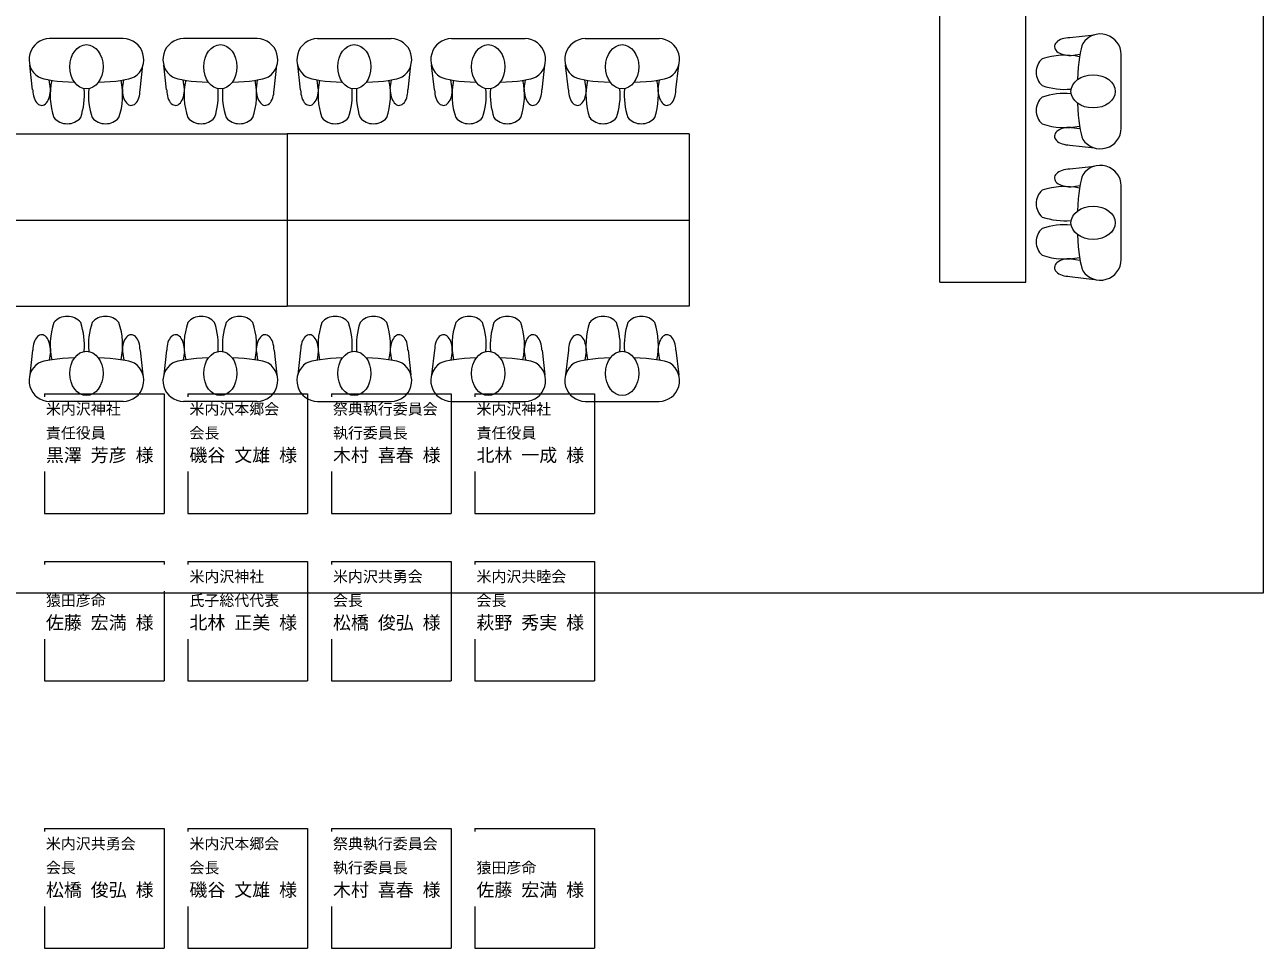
# Model space of a CAD drawing. Units: millimetres, scale not verified. Extents: x -4515 to 4165, y -4577 to 3584.
# Drawn here: x -1012 to 4165, y -4577 to -717 of the extents above; entities that cross this region are included whole.
import ezdxf
from ezdxf.enums import TextEntityAlignment as Align

# ---------------------------------------------------------------- set-up
doc = ezdxf.new("R2010")
doc.units = ezdxf.units.MM
doc.header["$LTSCALE"] = 25
doc.layers.add('2-1_席順', color=7, linetype='Continuous', lineweight=9)
doc.layers.add('2-2_直会席順', color=7, linetype='Continuous', lineweight=9)
doc.styles.add('ＭＳ 明朝', font='')
doc.styles.get('ＭＳ 明朝').set_extended_font_data('MS Mincho')

msp = doc.modelspace()

# ---------------------------------------------------------------- linework, layer by layer
at = {"layer": '2-1_席順'}
for p, q in [((-930.18, -2259.99), (-930.18, -2272.49)), ((-930.18, -2259.99), (-430.18, -2259.99)), ((-930.18, -2259.99), (-930.18, -2272.49)), ((-930.18, -2259.99), (-430.18, -2259.99)), ((-430.18, -2259.99), (-430.18, -2759.99)), ((-430.18, -2259.99), (-430.18, -2759.99)), ((-330.18, -2259.99), (-330.18, -2272.49)), ((-330.18, -2259.99), (169.82, -2259.99)), ((-330.18, -2259.99), (-330.18, -2272.49)), ((-330.18, -2259.99), (169.82, -2259.99)), ((169.82, -2259.99), (169.82, -2759.99)), ((169.82, -2259.99), (169.82, -2759.99)), ((269.82, -2259.99), (269.82, -2272.49)), ((269.82, -2259.99), (769.82, -2259.99)), ((269.82, -2259.99), (269.82, -2272.49)), ((269.82, -2259.99), (769.82, -2259.99)), ((769.82, -2259.99), (769.82, -2759.99)), ((769.82, -2259.99), (769.82, -2759.99)), ((869.82, -2259.99), (869.82, -2272.49)), ((869.82, -2259.99), (1369.82, -2259.99)), ((1369.82, -2259.99), (1369.82, -2759.99)), ((-930.18, -2959.99), (-930.18, -2972.49)), ((-930.18, -2959.99), (-430.18, -2959.99)), ((-430.18, -2959.99), (-430.18, -2972.49)), ((-330.18, -2959.99), (-330.18, -2972.49)), ((-330.18, -2959.99), (169.82, -2959.99)), ((169.82, -2959.99), (169.82, -3459.99)), ((269.82, -2959.99), (269.82, -2972.49)), ((269.82, -2959.99), (769.82, -2959.99)), ((769.82, -2959.99), (769.82, -3459.99)), ((869.82, -2959.99), (869.82, -2972.49)), ((869.82, -2959.99), (1369.82, -2959.99)), ((1369.82, -2959.99), (1369.82, -3459.99)), ((-430.18, -3084.99), (-430.18, -3459.99)), ((-930.18, -3284.99), (-930.18, -3459.99)), ((-930.18, -3459.99), (-430.18, -3459.99)), ((-930.18, -4077.06), (-930.18, -4089.56)), ((-930.18, -4077.06), (-430.18, -4077.06)), ((-430.18, -4077.06), (-430.18, -4577.06)), ((-330.18, -4077.06), (-330.18, -4089.56)), ((-330.18, -4077.06), (169.82, -4077.06)), ((-330.18, -4077.06), (-330.18, -4089.56)), ((-330.18, -4077.06), (169.82, -4077.06)), ((169.82, -4077.06), (169.82, -4577.06)), ((169.82, -4077.06), (169.82, -4577.06)), ((269.82, -4077.06), (269.82, -4089.56)), ((269.82, -4077.06), (769.82, -4077.06)), ((269.82, -4077.06), (269.82, -4089.56)), ((269.82, -4077.06), (769.82, -4077.06)), ((769.82, -4077.06), (769.82, -4577.06)), ((769.82, -4077.06), (769.82, -4577.06)), ((869.82, -4077.06), (869.82, -4089.56)), ((869.82, -4077.06), (1369.82, -4077.06)), ((1369.82, -4077.06), (1369.82, -4577.06)), ((869.82, -4402.06), (869.82, -4577.06)), ((869.82, -4577.06), (1369.82, -4577.06))]:
    msp.add_line(p, q, dxfattribs=at)
for points in [[(-930.18, -2584.99), (-930.18, -2759.99), (-430.18, -2759.99)], [(-930.18, -2584.99), (-930.18, -2759.99), (-430.18, -2759.99)], [(-330.18, -2584.99), (-330.18, -2759.99), (169.82, -2759.99)], [(-330.18, -2584.99), (-330.18, -2759.99), (169.82, -2759.99)], [(269.82, -2584.99), (269.82, -2759.99), (769.82, -2759.99)], [(269.82, -2584.99), (269.82, -2759.99), (769.82, -2759.99)], [(869.82, -2584.99), (869.82, -2759.99), (1369.82, -2759.99)], [(-330.18, -3284.99), (-330.18, -3459.99), (169.82, -3459.99)], [(269.82, -3284.99), (269.82, -3459.99), (769.82, -3459.99)], [(869.82, -3284.99), (869.82, -3459.99), (1369.82, -3459.99)], [(-930.18, -4402.06), (-930.18, -4577.06), (-430.18, -4577.06)], [(-330.18, -4402.06), (-330.18, -4577.06), (169.82, -4577.06)], [(-330.18, -4402.06), (-330.18, -4577.06), (169.82, -4577.06)], [(269.82, -4402.06), (269.82, -4577.06), (769.82, -4577.06)], [(269.82, -4402.06), (269.82, -4577.06), (769.82, -4577.06)]]:
    msp.add_lwpolyline(points, dxfattribs=at)
at = {"layer": '2-2_直会席順'}
for p, q in [((2813.12, -1793.3), (2813.12, -113.3)), ((3173.12, -1793.3), (3173.12, -113.3)), ((-600.64, -774.91), (-908.9, -774.91)), ((-40.64, -774.91), (-348.9, -774.91)), ((211.1, -774.91), (519.36, -774.91)), ((771.1, -774.91), (1079.36, -774.91)), ((1331.1, -774.91), (1639.36, -774.91)), ((1331.1, -774.91), (1639.36, -774.91)), ((3357.12, -770.52), (3460.02, -758.78)), ((3361.95, -844.76), (3398.9, -839.58)), ((3571.5, -1149.49), (3571.5, -841.22)), ((-979.61, -989.3), (-991.35, -886.4)), ((-529.93, -989.3), (-518.19, -886.4)), ((-419.61, -989.3), (-431.35, -886.4)), ((30.07, -989.3), (41.81, -886.4)), ((140.39, -989.3), (128.65, -886.4)), ((590.07, -989.3), (601.81, -886.4)), ((700.39, -989.3), (688.65, -886.4)), ((1150.07, -989.3), (1161.81, -886.4)), ((1260.39, -989.3), (1248.65, -886.4)), ((1260.39, -989.3), (1248.65, -886.4)), ((1710.07, -989.3), (1721.81, -886.4)), ((1710.07, -989.3), (1721.81, -886.4)), ((-905.37, -984.47), (-910.55, -947.52)), ((-604.17, -984.47), (-599, -947.52)), ((-345.37, -984.47), (-350.55, -947.52)), ((-44.17, -984.47), (-39, -947.52)), ((214.63, -984.47), (209.45, -947.52)), ((515.83, -984.47), (521, -947.52)), ((774.63, -984.47), (769.45, -947.52)), ((1075.83, -984.47), (1081, -947.52)), ((1334.63, -984.47), (1329.45, -947.52)), ((1334.63, -984.47), (1329.45, -947.52)), ((1635.83, -984.47), (1641, -947.52)), ((1635.83, -984.47), (1641, -947.52)), ((-1594.77, -1173.3), (85.23, -1173.3)), ((1765.23, -1173.3), (85.23, -1173.3)), ((85.23, -1173.3), (85.23, -1893.3)), ((1765.23, -1173.3), (1765.23, -1893.3)), ((3361.95, -1145.95), (3398.9, -1151.13)), ((3357.12, -1220.2), (3460.02, -1231.94)), ((3357.12, -1319.65), (3460.02, -1307.91)), ((3361.95, -1393.89), (3398.9, -1388.71)), ((3571.5, -1698.62), (3571.5, -1390.36)), ((-3274.77, -1533.3), (1765.23, -1533.3)), ((3361.95, -1695.09), (3398.9, -1700.26)), ((2813.12, -1793.3), (3173.12, -1793.3)), ((3357.12, -1769.33), (3460.02, -1781.07)), ((-1594.77, -1893.3), (85.23, -1893.3)), ((1765.23, -1893.3), (85.23, -1893.3)), ((-979.61, -2077.3), (-991.35, -2180.2)), ((-905.37, -2082.13), (-910.55, -2119.07)), ((-604.17, -2082.13), (-599, -2119.07)), ((-529.93, -2077.3), (-518.19, -2180.2)), ((-419.61, -2077.3), (-431.35, -2180.2)), ((-345.37, -2082.13), (-350.55, -2119.07)), ((-44.17, -2082.13), (-39, -2119.07)), ((30.07, -2077.3), (41.81, -2180.2)), ((140.39, -2077.3), (128.65, -2180.2)), ((214.63, -2082.13), (209.45, -2119.07)), ((515.83, -2082.13), (521, -2119.07)), ((590.07, -2077.3), (601.81, -2180.2)), ((700.39, -2077.3), (688.65, -2180.2)), ((774.63, -2082.13), (769.45, -2119.07)), ((1075.83, -2082.13), (1081, -2119.07)), ((1150.07, -2077.3), (1161.81, -2180.2)), ((1260.39, -2077.3), (1248.65, -2180.2)), ((1334.63, -2082.13), (1329.45, -2119.07)), ((1635.83, -2082.13), (1641, -2119.07)), ((1710.07, -2077.3), (1721.81, -2180.2)), ((-600.64, -2291.68), (-908.9, -2291.68)), ((-40.64, -2291.68), (-348.9, -2291.68)), ((211.1, -2291.68), (519.36, -2291.68)), ((771.1, -2291.68), (1079.36, -2291.68)), ((1331.1, -2291.68), (1639.36, -2291.68))]:
    msp.add_line(p, q, dxfattribs=at)
msp.add_lwpolyline([(4165.23, 2866.7), (4165.23, -3093.3), (-4474.77, -3093.3)], dxfattribs=at)
for centre, radius, start, end in [((-907.5, -862.17), 87.27, 90.91862, 236.62108), ((-602.04, -862.17), 87.27, 303.37892, 89.08138), ((-347.5, -862.17), 87.27, 90.91862, 236.62108), ((-42.04, -862.17), 87.27, 303.37892, 89.08138), ((212.5, -862.17), 87.27, 90.91862, 236.62108), ((517.96, -862.17), 87.27, 303.37892, 89.08138), ((772.5, -862.17), 87.27, 90.91862, 236.62108), ((1077.96, -862.17), 87.27, 303.37892, 89.08138), ((1332.5, -862.17), 87.27, 90.91862, 236.62108), ((1332.5, -862.17), 87.27, 90.91862, 236.62108), ((1637.96, -862.17), 87.27, 303.37892, 89.08138), ((1637.96, -862.17), 87.27, 303.37892, 89.08138), ((3484.24, -842.62), 87.27, 0.91862, 146.62108), ((3289.76, -915.36), 74.03, 130.8455, 229.1545), ((3335.77, -1139.03), 295.19, 77.9625, 108.65587), ((-611.1, -1010.65), 295.19, 167.9625, 198.65587), ((-898.45, -1010.65), 295.19, 341.34413, 12.0375), ((-51.1, -1010.65), 295.19, 167.9625, 198.65587), ((-338.45, -1010.65), 295.19, 341.34413, 12.0375), ((508.9, -1010.65), 295.19, 167.9625, 198.65587), ((221.55, -1010.65), 295.19, 341.34413, 12.0375), ((1068.9, -1010.65), 295.19, 167.9625, 198.65587), ((781.55, -1010.65), 295.19, 341.34413, 12.0375), ((1628.9, -1010.65), 295.19, 167.9625, 198.65587), ((1628.9, -1010.65), 295.19, 167.9625, 198.65587), ((1341.55, -1010.65), 295.19, 341.34413, 12.0375), ((1341.55, -1010.65), 295.19, 341.34413, 12.0375), ((3335.77, -691.68), 295.19, 251.34413, 274.97032), ((-1058.45, -1010.65), 295.19, 341.34413, 4.97032), ((-451.1, -1010.65), 295.19, 175.02968, 198.65587), ((-498.45, -1010.65), 295.19, 341.34413, 4.97032), ((108.9, -1010.65), 295.19, 175.02968, 198.65587), ((61.55, -1010.65), 295.19, 341.34413, 4.97032), ((668.9, -1010.65), 295.19, 175.02968, 198.65587), ((621.55, -1010.65), 295.19, 341.34413, 4.97032), ((1228.9, -1010.65), 295.19, 175.02968, 198.65587), ((1181.55, -1010.65), 295.19, 341.34413, 4.97032), ((1181.55, -1010.65), 295.19, 341.34413, 4.97032), ((1788.9, -1010.65), 295.19, 175.02968, 198.65587), ((1788.9, -1010.65), 295.19, 175.02968, 198.65587), ((3289.76, -1075.36), 74.03, 130.8455, 229.1545), ((3335.77, -1299.03), 295.19, 85.02968, 108.65587), ((-834.77, -1056.65), 74.03, 220.8455, 319.1545), ((-674.77, -1056.65), 74.03, 220.8455, 319.1545), ((-274.77, -1056.65), 74.03, 220.8455, 319.1545), ((-114.77, -1056.65), 74.03, 220.8455, 319.1545), ((285.23, -1056.65), 74.03, 220.8455, 319.1545), ((445.23, -1056.65), 74.03, 220.8455, 319.1545), ((845.23, -1056.65), 74.03, 220.8455, 319.1545), ((1005.23, -1056.65), 74.03, 220.8455, 319.1545), ((1405.23, -1056.65), 74.03, 220.8455, 319.1545), ((1405.23, -1056.65), 74.03, 220.8455, 319.1545), ((1565.23, -1056.65), 74.03, 220.8455, 319.1545), ((1565.23, -1056.65), 74.03, 220.8455, 319.1545), ((3335.77, -851.68), 295.19, 251.34413, 282.0375), ((3484.24, -1148.09), 87.27, 213.37892, 359.08138), ((3484.24, -1391.75), 87.27, 0.91862, 146.62108), ((3335.77, -1688.16), 295.19, 77.9625, 108.65587), ((3289.76, -1464.49), 74.03, 130.8455, 229.1545), ((3335.77, -1240.81), 295.19, 251.34413, 274.97032), ((3335.77, -1848.16), 295.19, 85.02968, 108.65587), ((3289.76, -1624.49), 74.03, 130.8455, 229.1545), ((3335.77, -1400.81), 295.19, 251.34413, 282.0375), ((3484.24, -1697.22), 87.27, 213.37892, 359.08138), ((-611.1, -2055.95), 295.19, 161.34413, 192.0375), ((-834.77, -2009.94), 74.03, 40.8455, 139.1545), ((-1058.45, -2055.95), 295.19, 355.02968, 18.65587), ((-451.1, -2055.95), 295.19, 161.34413, 184.97032), ((-674.77, -2009.94), 74.03, 40.8455, 139.1545), ((-898.45, -2055.95), 295.19, 347.9625, 18.65587), ((-51.1, -2055.95), 295.19, 161.34413, 192.0375), ((-274.77, -2009.94), 74.03, 40.8455, 139.1545), ((-498.45, -2055.95), 295.19, 355.02968, 18.65587), ((108.9, -2055.95), 295.19, 161.34413, 184.97032), ((-114.77, -2009.94), 74.03, 40.8455, 139.1545), ((-338.45, -2055.95), 295.19, 347.9625, 18.65587), ((508.9, -2055.95), 295.19, 161.34413, 192.0375), ((285.23, -2009.94), 74.03, 40.8455, 139.1545), ((61.55, -2055.95), 295.19, 355.02968, 18.65587), ((668.9, -2055.95), 295.19, 161.34413, 184.97032), ((445.23, -2009.94), 74.03, 40.8455, 139.1545), ((221.55, -2055.95), 295.19, 347.9625, 18.65587), ((1068.9, -2055.95), 295.19, 161.34413, 192.0375), ((845.23, -2009.94), 74.03, 40.8455, 139.1545), ((621.55, -2055.95), 295.19, 355.02968, 18.65587), ((1228.9, -2055.95), 295.19, 161.34413, 184.97032), ((1005.23, -2009.94), 74.03, 40.8455, 139.1545), ((781.55, -2055.95), 295.19, 347.9625, 18.65587), ((1628.9, -2055.95), 295.19, 161.34413, 192.0375), ((1405.23, -2009.94), 74.03, 40.8455, 139.1545), ((1181.55, -2055.95), 295.19, 355.02968, 18.65587), ((1788.9, -2055.95), 295.19, 161.34413, 184.97032), ((1565.23, -2009.94), 74.03, 40.8455, 139.1545), ((1341.55, -2055.95), 295.19, 347.9625, 18.65587), ((-907.5, -2204.42), 87.27, 123.37892, 269.08138), ((-602.04, -2204.42), 87.27, 270.91862, 56.62108), ((-347.5, -2204.42), 87.27, 123.37892, 269.08138), ((-42.04, -2204.42), 87.27, 270.91862, 56.62108), ((212.5, -2204.42), 87.27, 123.37892, 269.08138), ((517.96, -2204.42), 87.27, 270.91862, 56.62108), ((772.5, -2204.42), 87.27, 123.37892, 269.08138), ((1077.96, -2204.42), 87.27, 270.91862, 56.62108), ((1332.5, -2204.42), 87.27, 123.37892, 269.08138), ((1637.96, -2204.42), 87.27, 270.91862, 56.62108)]:
    msp.add_arc(centre, radius, start, end, dxfattribs=at)
for centre, major_axis, ratio, start_param, end_param in [((3357.36, -808.06), (64.8, 0), 0.5714, 1.5744912, 4.7837372), ((3422.24, -995.36), (0, -211.77), 0.1614, 3.465106, 4.4762726), ((-754.77, -924.18), (211.77, 0), 0.1614, 3.465106, 4.4762726), ((-754.77, -924.18), (211.77, 0), 0.1614, 4.9482998, 5.9596134), ((-194.77, -924.18), (211.77, 0), 0.1614, 3.465106, 4.4762726), ((-194.77, -924.18), (211.77, 0), 0.1614, 4.9482998, 5.9596134), ((365.23, -924.18), (-211.77, 0), 0.1614, 0.3235719, 1.3348855), ((365.23, -924.18), (-211.77, 0), 0.1614, 1.8069127, 2.8180793), ((925.23, -924.18), (-211.77, 0), 0.1614, 0.3235719, 1.3348855), ((925.23, -924.18), (-211.77, 0), 0.1614, 1.8069127, 2.8180793), ((1485.23, -924.18), (-211.77, 0), 0.1614, 0.3235719, 1.3348855), ((1485.23, -924.18), (-211.77, 0), 0.1614, 0.3235719, 1.3348855), ((1485.23, -924.18), (-211.77, 0), 0.1614, 1.8069127, 2.8180793), ((1485.23, -924.18), (-211.77, 0), 0.1614, 1.8069127, 2.8180793), ((-942.06, -989.06), (0, 64.8), 0.5714, 1.5744912, 4.7837372), ((-567.48, -989.06), (0, 64.8), 0.5714, 1.4994481, 4.7086941), ((-382.06, -989.06), (0, 64.8), 0.5714, 1.5744912, 4.7837372), ((-7.48, -989.06), (0, 64.8), 0.5714, 1.4994481, 4.7086941), ((177.94, -989.06), (0, 64.8), 0.5714, 1.5744912, 4.7837372), ((552.52, -989.06), (0, 64.8), 0.5714, 1.4994481, 4.7086941), ((737.94, -989.06), (0, 64.8), 0.5714, 1.5744912, 4.7837372), ((1112.52, -989.06), (0, 64.8), 0.5714, 1.4994481, 4.7086941), ((1297.94, -989.06), (0, 64.8), 0.5714, 1.5744912, 4.7837372), ((1297.94, -989.06), (0, 64.8), 0.5714, 1.5744912, 4.7837372), ((1672.52, -989.06), (0, 64.8), 0.5714, 1.4994481, 4.7086941), ((1672.52, -989.06), (0, 64.8), 0.5714, 1.4994481, 4.7086941), ((3422.24, -995.36), (0, -211.77), 0.1614, 4.9482998, 5.9596134), ((3357.36, -1182.65), (64.8, 0), 0.5714, 1.4994481, 4.7086941), ((3357.36, -1357.19), (64.8, 0), 0.5714, 1.5744912, 4.7837372), ((3422.24, -1544.49), (0, -211.77), 0.1614, 3.465106, 4.4762726), ((3422.24, -1544.49), (0, -211.77), 0.1614, 4.9482998, 5.9596134), ((3357.36, -1731.78), (64.8, 0), 0.5714, 1.4994481, 4.7086941), ((-942.06, -2077.54), (0, -64.8), 0.5714, 1.4994481, 4.7086941), ((-567.48, -2077.54), (0, -64.8), 0.5714, 1.5744912, 4.7837372), ((-382.06, -2077.54), (0, -64.8), 0.5714, 1.4994481, 4.7086941), ((-7.48, -2077.54), (0, -64.8), 0.5714, 1.5744912, 4.7837372), ((177.94, -2077.54), (0, -64.8), 0.5714, 1.4994481, 4.7086941), ((552.52, -2077.54), (0, -64.8), 0.5714, 1.5744912, 4.7837372), ((737.94, -2077.54), (0, -64.8), 0.5714, 1.4994481, 4.7086941), ((1112.52, -2077.54), (0, -64.8), 0.5714, 1.5744912, 4.7837372), ((1297.94, -2077.54), (0, -64.8), 0.5714, 1.4994481, 4.7086941), ((1672.52, -2077.54), (0, -64.8), 0.5714, 1.5744912, 4.7837372), ((-754.77, -2142.42), (211.77, 0), 0.1614, 1.8069127, 2.8180793), ((-754.77, -2142.42), (211.77, 0), 0.1614, 0.3235719, 1.3348855), ((-194.77, -2142.42), (211.77, 0), 0.1614, 1.8069127, 2.8180793), ((-194.77, -2142.42), (211.77, 0), 0.1614, 0.3235719, 1.3348855), ((365.23, -2142.42), (-211.77, 0), 0.1614, 4.9482998, 5.9596134), ((365.23, -2142.42), (-211.77, 0), 0.1614, 3.465106, 4.4762726), ((925.23, -2142.42), (-211.77, 0), 0.1614, 4.9482998, 5.9596134), ((925.23, -2142.42), (-211.77, 0), 0.1614, 3.465106, 4.4762726), ((1485.23, -2142.42), (-211.77, 0), 0.1614, 4.9482998, 5.9596134), ((1485.23, -2142.42), (-211.77, 0), 0.1614, 3.465106, 4.4762726)]:
    msp.add_ellipse(centre, major_axis=major_axis, ratio=ratio, start_param=start_param, end_param=end_param, dxfattribs=at)
for centre, major_axis in [((-754.77, -892.51), (0, 92.56)), ((-194.77, -892.51), (0, 92.56)), ((365.23, -892.51), (0, 92.56)), ((925.23, -892.51), (0, 92.56)), ((1485.23, -892.51), (0, 92.56)), ((1485.23, -892.51), (0, 92.56)), ((3453.91, -995.36), (92.56, 0)), ((3453.91, -1544.49), (92.56, 0)), ((-754.77, -2174.09), (0, -92.56)), ((-194.77, -2174.09), (0, -92.56)), ((365.23, -2174.09), (0, -92.56)), ((925.23, -2174.09), (0, -92.56)), ((1485.23, -2174.09), (0, -92.56))]:
    msp.add_ellipse(centre, major_axis=major_axis, ratio=0.75, dxfattribs=at)

# ---------------------------------------------------------------- texts
at = {"layer": '2-1_席順', "color": 4, "style": 'ＭＳ 明朝'}
for s, p in [('米内沢神社', (-923.93, -2359.99)), ('米内沢本郷会', (-323.93, -2359.99)), ('祭典執行委員会', (276.07, -2359.99)), ('米内沢神社', (876.07, -2359.99)), ('責任役員', (-923.93, -2459.99)), ('会長', (-323.93, -2459.99)), ('執行委員長', (276.07, -2459.99)), ('責任役員', (876.07, -2459.99)), ('米内沢神社', (-323.93, -3059.99)), ('米内沢共勇会', (276.07, -3059.99)), ('米内沢共睦会', (876.07, -3059.99)), ('猿田彦命', (-923.93, -3159.99)), ('氏子総代代表', (-323.93, -3159.99)), ('会長', (276.07, -3159.99)), ('会長', (876.07, -3159.99)), ('米内沢共勇会', (-923.93, -4177.06)), ('米内沢本郷会', (-323.93, -4177.06)), ('祭典執行委員会', (276.07, -4177.06)), ('会長', (-923.93, -4277.06)), ('会長', (-323.93, -4277.06)), ('執行委員長', (276.07, -4277.06)), ('猿田彦命', (876.07, -4277.06))]:
    msp.add_text(s, height=45.82, dxfattribs=at).set_placement(p, align=Align.BOTTOM_LEFT)
at = {"layer": '2-1_席順', "style": 'ＭＳ 明朝'}
for s, p in [('黒澤 芳彦 様', (-923.93, -2559.99)), ('磯谷 文雄 様', (-323.93, -2559.99)), ('木村 喜春 様', (276.07, -2559.99)), ('北林 一成 様', (876.07, -2559.99)), ('佐藤 宏満 様', (-923.93, -3259.99)), ('北林 正美 様', (-323.93, -3259.99)), ('松橋 俊弘 様', (276.07, -3259.99)), ('萩野 秀実 様', (876.07, -3259.99)), ('松橋 俊弘 様', (-923.93, -4377.06)), ('磯谷 文雄 様', (-323.93, -4377.06)), ('木村 喜春 様', (276.07, -4377.06)), ('佐藤 宏満 様', (876.07, -4377.06))]:
    msp.add_text(s, height=54.99, dxfattribs=at).set_placement(p, align=Align.BOTTOM_LEFT)

doc.saveas('drawing.dxf')
